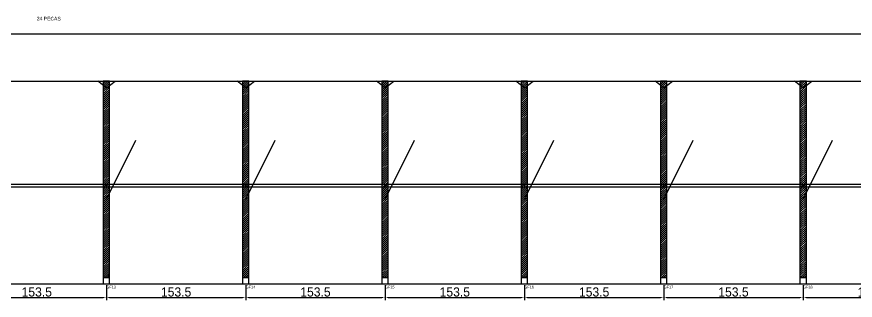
# Model space of a CAD drawing. Header units: metres. Extents: x -30 to 3620, y -25 to 308.
# Drawn here: x 1773 to 2696, y -25 to 287 of the extents above; entities that cross this region are included whole.
import ezdxf

# ---------------------------------------------------------------- set-up
doc = ezdxf.new("R2010")
doc.units = ezdxf.units.M
for name, color, linetype in [('BARRA_ANCORAGEM', 1, 'Continuous'), ('COTA', 241, 'Continuous'), ('GARFOS OK', 3, 'Continuous'), ('NOME DA VIGA', 6, 'Continuous'), ('SARR_7x7', 40, 'Continuous'), ('TIRAS REESCORAMENTO', 252, 'Continuous'), ('VIGAS', 3, 'Continuous')]:
    doc.layers.add(name, color=color, linetype=linetype)
doc.dimstyles.new('EZ DXF', dxfattribs={"dimtxt": 10, "dimasz": 3.5, "dimexe": 3, "dimexo": 1.5, "dimgap": 1, "dimtad": 1, "dimdec": 1, "dimdsep": 46, "dimcen": 2.5, "dimazin": 3, "dimtfac": 1, "dimtmove": 0, "dimatfit": 3})

msp = doc.modelspace()

# ---------------------------------------------------------------- hatches: boundary and pattern name
at = {"layer": 'COTA'}
h = msp.add_hatch(dxfattribs=at)
h.set_pattern_fill('ANSI31', scale=0.5)
h.paths.add_polyline_path([(1868.24, 0), (1875.24, 0), (1875.24, 216), (1868.24, 216)])
h = msp.add_hatch(dxfattribs=at)
h.set_pattern_fill('ANSI31', scale=0.5)
h.paths.add_polyline_path([(2021.72, 0), (2028.72, 0), (2028.72, 216), (2021.72, 216)])
h = msp.add_hatch(dxfattribs=at)
h.set_pattern_fill('ANSI31', scale=0.5)
h.paths.add_polyline_path([(2175.2, 0), (2182.2, 0), (2182.2, 216), (2175.2, 216)])
h = msp.add_hatch(dxfattribs=at)
h.set_pattern_fill('ANSI31', scale=0.5)
h.paths.add_polyline_path([(2328.67, 0), (2335.67, 0), (2335.67, 216), (2328.67, 216)])
h = msp.add_hatch(dxfattribs=at)
h.set_pattern_fill('ANSI31', scale=0.5)
h.paths.add_polyline_path([(2482.15, 0), (2489.15, 0), (2489.15, 216), (2482.15, 216)])
h = msp.add_hatch(dxfattribs=at)
h.set_pattern_fill('ANSI31', scale=0.5)
h.paths.add_polyline_path([(2635.63, 0), (2642.63, 0), (2642.63, 216), (2635.63, 216)])

# ---------------------------------------------------------------- linework, layer by layer
at = {"layer": 'BARRA_ANCORAGEM'}
for p, q in [((1871.74, 86.4), (1904.14, 151.2)), ((2025.22, 86.4), (2057.62, 151.2)), ((2178.7, 86.4), (2211.1, 151.2)), ((2332.17, 86.4), (2364.57, 151.2)), ((2485.65, 86.4), (2518.05, 151.2)), ((2639.13, 86.4), (2671.53, 151.2))]:
    msp.add_line(p, q, dxfattribs=at)
at = {"layer": 'GARFOS OK'}
for p, q in [((1871.74, 209), (1862.24, 216)), ((1862.24, 216), (1881.24, 216)), ((1871.74, 209), (1881.24, 216)), ((2025.22, 209), (2015.72, 216)), ((2015.72, 216), (2034.72, 216)), ((2025.22, 209), (2034.72, 216)), ((2178.7, 209), (2169.2, 216)), ((2169.2, 216), (2188.2, 216)), ((2178.7, 209), (2188.2, 216)), ((2332.17, 209), (2322.67, 216)), ((2322.67, 216), (2341.67, 216)), ((2332.17, 209), (2341.67, 216)), ((2485.65, 209), (2476.15, 216)), ((2476.15, 216), (2495.15, 216)), ((2485.65, 209), (2495.15, 216)), ((2639.13, 209), (2629.63, 216)), ((2629.63, 216), (2648.63, 216)), ((2639.13, 209), (2648.63, 216))]:
    msp.add_line(p, q, dxfattribs=at)
at = {"layer": 'GARFOS OK', "linetype": 'CONTINUOUS'}
msp.add_line((-30, -7), (3620, -7), dxfattribs=at)
at = {"layer": 'GARFOS OK'}
for points in [[(1868.24, 0), (1875.24, 0), (1875.24, 216), (1868.24, 216), (1868.24, 0)], [(2021.72, 0), (2028.72, 0), (2028.72, 216), (2021.72, 216), (2021.72, 0)], [(2175.2, 0), (2182.2, 0), (2182.2, 216), (2175.2, 216), (2175.2, 0)], [(2328.67, 0), (2335.67, 0), (2335.67, 216), (2328.67, 216), (2328.67, 0)], [(2482.15, 0), (2489.15, 0), (2489.15, 216), (2482.15, 216), (2482.15, 0)], [(2635.63, 0), (2642.63, 0), (2642.63, 216), (2635.63, 216), (2635.63, 0)]]:
    msp.add_lwpolyline(points, dxfattribs=at)
at = {"layer": 'SARR_7x7'}
for points in [[(1868.24, -7), (1875.24, -7), (1875.24, 0), (1868.24, 0), (1868.24, -7)], [(2021.72, -7), (2028.72, -7), (2028.72, 0), (2021.72, 0), (2021.72, -7)], [(2175.2, -7), (2182.2, -7), (2182.2, 0), (2175.2, 0), (2175.2, -7)], [(2328.67, -7), (2335.67, -7), (2335.67, 0), (2328.67, 0), (2328.67, -7)], [(2482.15, -7), (2489.15, -7), (2489.15, 0), (2482.15, 0), (2482.15, -7)], [(2635.63, -7), (2642.63, -7), (2642.63, 0), (2635.63, 0), (2635.63, -7)]]:
    msp.add_lwpolyline(points, dxfattribs=at)
at = {"layer": 'TIRAS REESCORAMENTO'}
for points in [[(1718.26, 100), (1871.74, 100), (1871.74, 102.5), (1718.26, 102.5), (1718.26, 100)], [(1871.74, 100), (2025.22, 100), (2025.22, 102.5), (1871.74, 102.5), (1871.74, 100)], [(2025.22, 100), (2178.7, 100), (2178.7, 102.5), (2025.22, 102.5), (2025.22, 100)], [(2178.7, 100), (2332.17, 100), (2332.17, 102.5), (2178.7, 102.5), (2178.7, 100)], [(2332.17, 100), (2485.65, 100), (2485.65, 102.5), (2332.17, 102.5), (2332.17, 100)], [(2485.65, 100), (2639.13, 100), (2639.13, 102.5), (2485.65, 102.5), (2485.65, 100)], [(2639.13, 100), (2792.61, 100), (2792.61, 102.5), (2639.13, 102.5), (2639.13, 100)]]:
    msp.add_lwpolyline(points, dxfattribs=at)
at = {"layer": 'VIGAS'}
msp.add_lwpolyline([(0, 216), (3590, 216), (3590, 268), (0, 268), (0, 216)], dxfattribs=at)

# ---------------------------------------------------------------- texts
at = {"layer": 'NOME DA VIGA'}
for s, height, p in [('24 PECAS', 4, (1795, 283)), ('GF13', 3, (1871.74, -12)), ('GF14', 3, (2025.22, -12)), ('GF15', 3, (2178.7, -12)), ('GF16', 3, (2332.17, -12)), ('GF17', 3, (2485.65, -12)), ('GF18', 3, (2639.13, -12))]:
    msp.add_text(s, height=height, dxfattribs=at).set_placement(p)

# ---------------------------------------------------------------- dimensions: what is measured, and where the dimension line sits
at = {"layer": 'COTA'}
for base, p1, p2 in [((1718.26, -22), (1718.26, -7), (1871.74, -7)), ((1871.74, -22), (1871.74, -7), (2025.22, -7)), ((2025.22, -22), (2025.22, -7), (2178.7, -7)), ((2178.7, -22), (2178.7, -7), (2332.17, -7)), ((2332.17, -22), (2332.17, -7), (2485.65, -7)), ((2485.65, -22), (2485.65, -7), (2639.13, -7)), ((2639.13, -22), (2639.13, -7), (2792.61, -7))]:
    msp.add_linear_dim(base=base, p1=p1, p2=p2, dimstyle='EZ DXF', dxfattribs=at).render()

doc.saveas('drawing.dxf')
